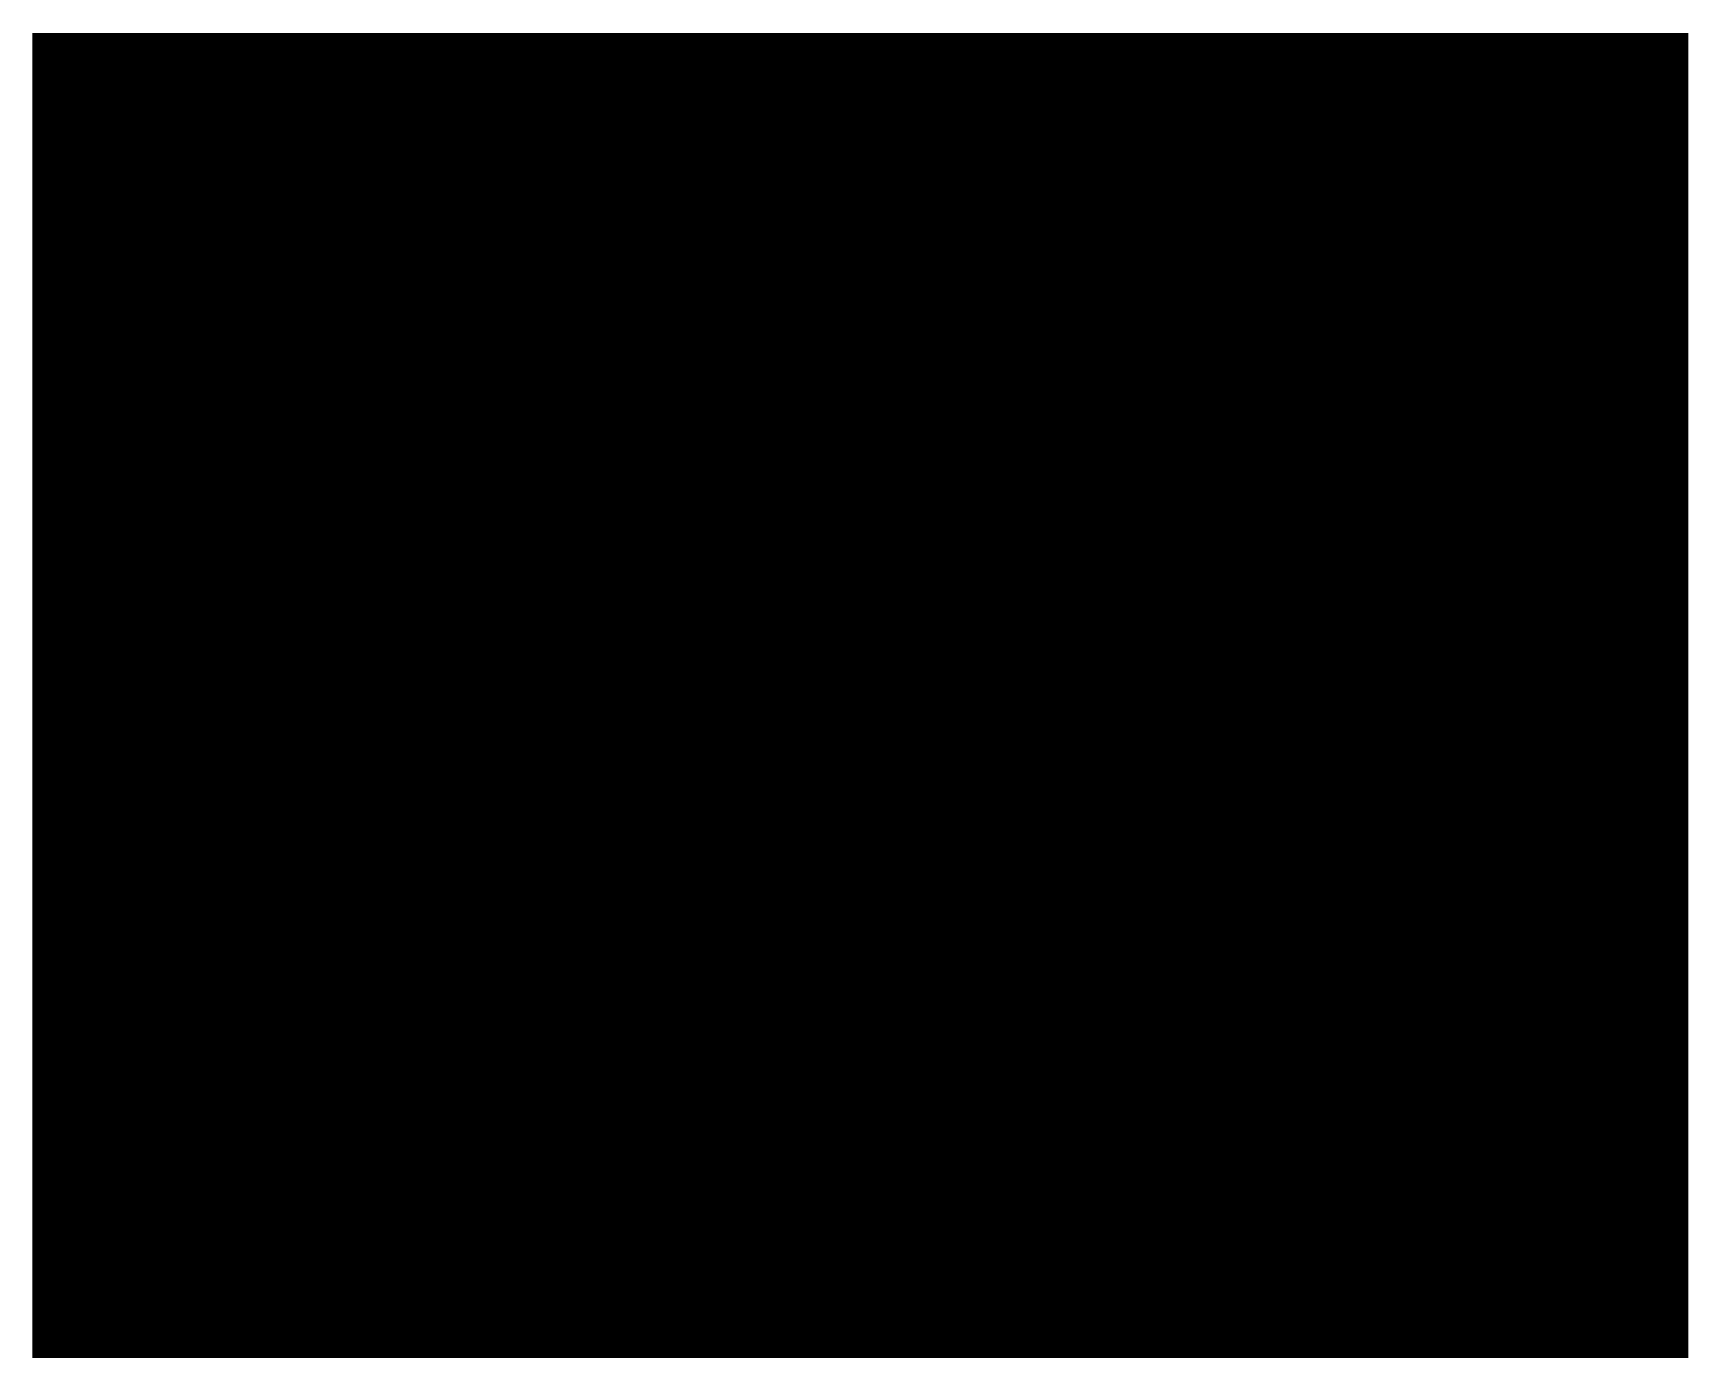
# Model space of a CAD drawing. Header units: metres. Extents: x 0 to 1000, y 0 to 100.
# Drawn here: x 0 to 124.9, y 0 to 100 of the extents above; entities that cross this region are included whole.
import ezdxf

# ---------------------------------------------------------------- set-up
doc = ezdxf.new("R2010")
doc.units = ezdxf.units.M

msp = doc.modelspace()

# ---------------------------------------------------------------- linework, layer by layer
for p, q in [((0, 0), (0, 100)), ((0.1, 0), (0.1, 100)), ((0.2, 0), (0.2, 100)), ((0.3, 0), (0.3, 100)), ((0.4, 0), (0.4, 100)), ((0.5, 0), (0.5, 100)), ((0.6, 0), (0.6, 100)), ((0.7, 0), (0.7, 100)), ((0.8, 0), (0.8, 100)), ((0.9, 0), (0.9, 100)), ((1, 0), (1, 100)), ((1.1, 0), (1.1, 100)), ((1.2, 0), (1.2, 100)), ((1.3, 0), (1.3, 100)), ((1.4, 0), (1.4, 100)), ((1.5, 0), (1.5, 100)), ((1.6, 0), (1.6, 100)), ((1.7, 0), (1.7, 100)), ((1.8, 0), (1.8, 100)), ((1.9, 0), (1.9, 100)), ((2, 0), (2, 100)), ((2.1, 0), (2.1, 100)), ((2.2, 0), (2.2, 100)), ((2.3, 0), (2.3, 100)), ((2.4, 0), (2.4, 100)), ((2.5, 0), (2.5, 100)), ((2.6, 0), (2.6, 100)), ((2.7, 0), (2.7, 100)), ((2.8, 0), (2.8, 100)), ((2.9, 0), (2.9, 100)), ((3, 0), (3, 100)), ((3.1, 0), (3.1, 100)), ((3.2, 0), (3.2, 100)), ((3.3, 0), (3.3, 100)), ((3.4, 0), (3.4, 100)), ((3.5, 0), (3.5, 100)), ((3.6, 0), (3.6, 100)), ((3.7, 0), (3.7, 100)), ((3.8, 0), (3.8, 100)), ((3.9, 0), (3.9, 100)), ((4, 0), (4, 100)), ((4.1, 0), (4.1, 100)), ((4.2, 0), (4.2, 100)), ((4.3, 0), (4.3, 100)), ((4.4, 0), (4.4, 100)), ((4.5, 0), (4.5, 100)), ((4.6, 0), (4.6, 100)), ((4.7, 0), (4.7, 100)), ((4.8, 0), (4.8, 100)), ((4.9, 0), (4.9, 100)), ((5, 0), (5, 100)), ((5.1, 0), (5.1, 100)), ((5.2, 0), (5.2, 100)), ((5.3, 0), (5.3, 100)), ((5.4, 0), (5.4, 100)), ((5.5, 0), (5.5, 100)), ((5.6, 0), (5.6, 100)), ((5.7, 0), (5.7, 100)), ((5.8, 0), (5.8, 100)), ((5.9, 0), (5.9, 100)), ((6, 0), (6, 100)), ((6.1, 0), (6.1, 100)), ((6.2, 0), (6.2, 100)), ((6.3, 0), (6.3, 100)), ((6.4, 0), (6.4, 100)), ((6.5, 0), (6.5, 100)), ((6.6, 0), (6.6, 100)), ((6.7, 0), (6.7, 100)), ((6.8, 0), (6.8, 100)), ((6.9, 0), (6.9, 100)), ((7, 0), (7, 100)), ((7.1, 0), (7.1, 100)), ((7.2, 0), (7.2, 100)), ((7.3, 0), (7.3, 100)), ((7.4, 0), (7.4, 100)), ((7.5, 0), (7.5, 100)), ((7.6, 0), (7.6, 100)), ((7.7, 0), (7.7, 100)), ((7.8, 0), (7.8, 100)), ((7.9, 0), (7.9, 100)), ((8, 0), (8, 100)), ((8.1, 0), (8.1, 100)), ((8.2, 0), (8.2, 100)), ((8.3, 0), (8.3, 100)), ((8.4, 0), (8.4, 100)), ((8.5, 0), (8.5, 100)), ((8.6, 0), (8.6, 100)), ((8.7, 0), (8.7, 100)), ((8.8, 0), (8.8, 100)), ((8.9, 0), (8.9, 100)), ((9, 0), (9, 100)), ((9.1, 0), (9.1, 100)), ((9.2, 0), (9.2, 100)), ((9.3, 0), (9.3, 100)), ((9.4, 0), (9.4, 100)), ((9.5, 0), (9.5, 100)), ((9.6, 0), (9.6, 100)), ((9.7, 0), (9.7, 100)), ((9.8, 0), (9.8, 100)), ((9.9, 0), (9.9, 100)), ((10, 0), (10, 100)), ((10.1, 0), (10.1, 100)), ((10.2, 0), (10.2, 100)), ((10.3, 0), (10.3, 100)), ((10.4, 0), (10.4, 100)), ((10.5, 0), (10.5, 100)), ((10.6, 0), (10.6, 100)), ((10.7, 0), (10.7, 100)), ((10.8, 0), (10.8, 100)), ((10.9, 0), (10.9, 100)), ((11, 0), (11, 100)), ((11.1, 0), (11.1, 100)), ((11.2, 0), (11.2, 100)), ((11.3, 0), (11.3, 100)), ((11.4, 0), (11.4, 100)), ((11.5, 0), (11.5, 100)), ((11.6, 0), (11.6, 100)), ((11.7, 0), (11.7, 100)), ((11.8, 0), (11.8, 100)), ((11.9, 0), (11.9, 100)), ((12, 0), (12, 100)), ((12.1, 0), (12.1, 100)), ((12.2, 0), (12.2, 100)), ((12.3, 0), (12.3, 100)), ((12.4, 0), (12.4, 100)), ((12.5, 0), (12.5, 100)), ((12.6, 0), (12.6, 100)), ((12.7, 0), (12.7, 100)), ((12.8, 0), (12.8, 100)), ((12.9, 0), (12.9, 100)), ((13, 0), (13, 100)), ((13.1, 0), (13.1, 100)), ((13.2, 0), (13.2, 100)), ((13.3, 0), (13.3, 100)), ((13.4, 0), (13.4, 100)), ((13.5, 0), (13.5, 100)), ((13.6, 0), (13.6, 100)), ((13.7, 0), (13.7, 100)), ((13.8, 0), (13.8, 100)), ((13.9, 0), (13.9, 100)), ((14, 0), (14, 100)), ((14.1, 0), (14.1, 100)), ((14.2, 0), (14.2, 100)), ((14.3, 0), (14.3, 100)), ((14.4, 0), (14.4, 100)), ((14.5, 0), (14.5, 100)), ((14.6, 0), (14.6, 100)), ((14.7, 0), (14.7, 100)), ((14.8, 0), (14.8, 100)), ((14.9, 0), (14.9, 100)), ((15, 0), (15, 100)), ((15.1, 0), (15.1, 100)), ((15.2, 0), (15.2, 100)), ((15.3, 0), (15.3, 100)), ((15.4, 0), (15.4, 100)), ((15.5, 0), (15.5, 100)), ((15.6, 0), (15.6, 100)), ((15.7, 0), (15.7, 100)), ((15.8, 0), (15.8, 100)), ((15.9, 0), (15.9, 100)), ((16, 0), (16, 100)), ((16.1, 0), (16.1, 100)), ((16.2, 0), (16.2, 100)), ((16.3, 0), (16.3, 100)), ((16.4, 0), (16.4, 100)), ((16.5, 0), (16.5, 100)), ((16.6, 0), (16.6, 100)), ((16.7, 0), (16.7, 100)), ((16.8, 0), (16.8, 100)), ((16.9, 0), (16.9, 100)), ((17, 0), (17, 100)), ((17.1, 0), (17.1, 100)), ((17.2, 0), (17.2, 100)), ((17.3, 0), (17.3, 100)), ((17.4, 0), (17.4, 100)), ((17.5, 0), (17.5, 100)), ((17.6, 0), (17.6, 100)), ((17.7, 0), (17.7, 100)), ((17.8, 0), (17.8, 100)), ((17.9, 0), (17.9, 100)), ((18, 0), (18, 100)), ((18.1, 0), (18.1, 100)), ((18.2, 0), (18.2, 100)), ((18.3, 0), (18.3, 100)), ((18.4, 0), (18.4, 100)), ((18.5, 0), (18.5, 100)), ((18.6, 0), (18.6, 100)), ((18.7, 0), (18.7, 100)), ((18.8, 0), (18.8, 100)), ((18.9, 0), (18.9, 100)), ((19, 0), (19, 100)), ((19.1, 0), (19.1, 100)), ((19.2, 0), (19.2, 100)), ((19.3, 0), (19.3, 100)), ((19.4, 0), (19.4, 100)), ((19.5, 0), (19.5, 100)), ((19.6, 0), (19.6, 100)), ((19.7, 0), (19.7, 100)), ((19.8, 0), (19.8, 100)), ((19.9, 0), (19.9, 100)), ((20, 0), (20, 100)), ((20.1, 0), (20.1, 100)), ((20.2, 0), (20.2, 100)), ((20.3, 0), (20.3, 100)), ((20.4, 0), (20.4, 100)), ((20.5, 0), (20.5, 100)), ((20.6, 0), (20.6, 100)), ((20.7, 0), (20.7, 100)), ((20.8, 0), (20.8, 100)), ((20.9, 0), (20.9, 100)), ((21, 0), (21, 100)), ((21.1, 0), (21.1, 100)), ((21.2, 0), (21.2, 100)), ((21.3, 0), (21.3, 100)), ((21.4, 0), (21.4, 100)), ((21.5, 0), (21.5, 100)), ((21.6, 0), (21.6, 100)), ((21.7, 0), (21.7, 100)), ((21.8, 0), (21.8, 100)), ((21.9, 0), (21.9, 100)), ((22, 0), (22, 100)), ((22.1, 0), (22.1, 100)), ((22.2, 0), (22.2, 100)), ((22.3, 0), (22.3, 100)), ((22.4, 0), (22.4, 100)), ((22.5, 0), (22.5, 100)), ((22.6, 0), (22.6, 100)), ((22.7, 0), (22.7, 100)), ((22.8, 0), (22.8, 100)), ((22.9, 0), (22.9, 100)), ((23, 0), (23, 100)), ((23.1, 0), (23.1, 100)), ((23.2, 0), (23.2, 100)), ((23.3, 0), (23.3, 100)), ((23.4, 0), (23.4, 100)), ((23.5, 0), (23.5, 100)), ((23.6, 0), (23.6, 100)), ((23.7, 0), (23.7, 100)), ((23.8, 0), (23.8, 100)), ((23.9, 0), (23.9, 100)), ((24, 0), (24, 100)), ((24.1, 0), (24.1, 100)), ((24.2, 0), (24.2, 100)), ((24.3, 0), (24.3, 100)), ((24.4, 0), (24.4, 100)), ((24.5, 0), (24.5, 100)), ((24.6, 0), (24.6, 100)), ((24.7, 0), (24.7, 100)), ((24.8, 0), (24.8, 100)), ((24.9, 0), (24.9, 100)), ((25, 0), (25, 100)), ((25.1, 0), (25.1, 100)), ((25.2, 0), (25.2, 100)), ((25.3, 0), (25.3, 100)), ((25.4, 0), (25.4, 100)), ((25.5, 0), (25.5, 100)), ((25.6, 0), (25.6, 100)), ((25.7, 0), (25.7, 100)), ((25.8, 0), (25.8, 100)), ((25.9, 0), (25.9, 100)), ((26, 0), (26, 100)), ((26.1, 0), (26.1, 100)), ((26.2, 0), (26.2, 100)), ((26.3, 0), (26.3, 100)), ((26.4, 0), (26.4, 100)), ((26.5, 0), (26.5, 100)), ((26.6, 0), (26.6, 100)), ((26.7, 0), (26.7, 100)), ((26.8, 0), (26.8, 100)), ((26.9, 0), (26.9, 100)), ((27, 0), (27, 100)), ((27.1, 0), (27.1, 100)), ((27.2, 0), (27.2, 100)), ((27.3, 0), (27.3, 100)), ((27.4, 0), (27.4, 100)), ((27.5, 0), (27.5, 100)), ((27.6, 0), (27.6, 100)), ((27.7, 0), (27.7, 100)), ((27.8, 0), (27.8, 100)), ((27.9, 0), (27.9, 100)), ((28, 0), (28, 100)), ((28.1, 0), (28.1, 100)), ((28.2, 0), (28.2, 100)), ((28.3, 0), (28.3, 100)), ((28.4, 0), (28.4, 100)), ((28.5, 0), (28.5, 100)), ((28.6, 0), (28.6, 100)), ((28.7, 0), (28.7, 100)), ((28.8, 0), (28.8, 100)), ((28.9, 0), (28.9, 100)), ((29, 0), (29, 100)), ((29.1, 0), (29.1, 100)), ((29.2, 0), (29.2, 100)), ((29.3, 0), (29.3, 100)), ((29.4, 0), (29.4, 100)), ((29.5, 0), (29.5, 100)), ((29.6, 0), (29.6, 100)), ((29.7, 0), (29.7, 100)), ((29.8, 0), (29.8, 100)), ((29.9, 0), (29.9, 100)), ((30, 0), (30, 100)), ((30.1, 0), (30.1, 100)), ((30.2, 0), (30.2, 100)), ((30.3, 0), (30.3, 100)), ((30.4, 0), (30.4, 100)), ((30.5, 0), (30.5, 100)), ((30.6, 0), (30.6, 100)), ((30.7, 0), (30.7, 100)), ((30.8, 0), (30.8, 100)), ((30.9, 0), (30.9, 100)), ((31, 0), (31, 100)), ((31.1, 0), (31.1, 100)), ((31.2, 0), (31.2, 100)), ((31.3, 0), (31.3, 100)), ((31.4, 0), (31.4, 100)), ((31.5, 0), (31.5, 100)), ((31.6, 0), (31.6, 100)), ((31.7, 0), (31.7, 100)), ((31.8, 0), (31.8, 100)), ((31.9, 0), (31.9, 100)), ((32, 0), (32, 100)), ((32.1, 0), (32.1, 100)), ((32.2, 0), (32.2, 100)), ((32.3, 0), (32.3, 100)), ((32.4, 0), (32.4, 100)), ((32.5, 0), (32.5, 100)), ((32.6, 0), (32.6, 100)), ((32.7, 0), (32.7, 100)), ((32.8, 0), (32.8, 100)), ((32.9, 0), (32.9, 100)), ((33, 0), (33, 100)), ((33.1, 0), (33.1, 100)), ((33.2, 0), (33.2, 100)), ((33.3, 0), (33.3, 100)), ((33.4, 0), (33.4, 100)), ((33.5, 0), (33.5, 100)), ((33.6, 0), (33.6, 100)), ((33.7, 0), (33.7, 100)), ((33.8, 0), (33.8, 100)), ((33.9, 0), (33.9, 100)), ((34, 0), (34, 100)), ((34.1, 0), (34.1, 100)), ((34.2, 0), (34.2, 100)), ((34.3, 0), (34.3, 100)), ((34.4, 0), (34.4, 100)), ((34.5, 0), (34.5, 100)), ((34.6, 0), (34.6, 100)), ((34.7, 0), (34.7, 100)), ((34.8, 0), (34.8, 100)), ((34.9, 0), (34.9, 100)), ((35, 0), (35, 100)), ((35.1, 0), (35.1, 100)), ((35.2, 0), (35.2, 100)), ((35.3, 0), (35.3, 100)), ((35.4, 0), (35.4, 100)), ((35.5, 0), (35.5, 100)), ((35.6, 0), (35.6, 100)), ((35.7, 0), (35.7, 100)), ((35.8, 0), (35.8, 100)), ((35.9, 0), (35.9, 100)), ((36, 0), (36, 100)), ((36.1, 0), (36.1, 100)), ((36.2, 0), (36.2, 100)), ((36.3, 0), (36.3, 100)), ((36.4, 0), (36.4, 100)), ((36.5, 0), (36.5, 100)), ((36.6, 0), (36.6, 100)), ((36.7, 0), (36.7, 100)), ((36.8, 0), (36.8, 100)), ((36.9, 0), (36.9, 100)), ((37, 0), (37, 100)), ((37.1, 0), (37.1, 100)), ((37.2, 0), (37.2, 100)), ((37.3, 0), (37.3, 100)), ((37.4, 0), (37.4, 100)), ((37.5, 0), (37.5, 100)), ((37.6, 0), (37.6, 100)), ((37.7, 0), (37.7, 100)), ((37.8, 0), (37.8, 100)), ((37.9, 0), (37.9, 100)), ((38, 0), (38, 100)), ((38.1, 0), (38.1, 100)), ((38.2, 0), (38.2, 100)), ((38.3, 0), (38.3, 100)), ((38.4, 0), (38.4, 100)), ((38.5, 0), (38.5, 100)), ((38.6, 0), (38.6, 100)), ((38.7, 0), (38.7, 100)), ((38.8, 0), (38.8, 100)), ((38.9, 0), (38.9, 100)), ((39, 0), (39, 100)), ((39.1, 0), (39.1, 100)), ((39.2, 0), (39.2, 100)), ((39.3, 0), (39.3, 100)), ((39.4, 0), (39.4, 100)), ((39.5, 0), (39.5, 100)), ((39.6, 0), (39.6, 100)), ((39.7, 0), (39.7, 100)), ((39.8, 0), (39.8, 100)), ((39.9, 0), (39.9, 100)), ((40, 0), (40, 100)), ((40.1, 0), (40.1, 100)), ((40.2, 0), (40.2, 100)), ((40.3, 0), (40.3, 100)), ((40.4, 0), (40.4, 100)), ((40.5, 0), (40.5, 100)), ((40.6, 0), (40.6, 100)), ((40.7, 0), (40.7, 100)), ((40.8, 0), (40.8, 100)), ((40.9, 0), (40.9, 100)), ((41, 0), (41, 100)), ((41.1, 0), (41.1, 100)), ((41.2, 0), (41.2, 100)), ((41.3, 0), (41.3, 100)), ((41.4, 0), (41.4, 100)), ((41.5, 0), (41.5, 100)), ((41.6, 0), (41.6, 100)), ((41.7, 0), (41.7, 100)), ((41.8, 0), (41.8, 100)), ((41.9, 0), (41.9, 100)), ((42, 0), (42, 100)), ((42.1, 0), (42.1, 100)), ((42.2, 0), (42.2, 100)), ((42.3, 0), (42.3, 100)), ((42.4, 0), (42.4, 100)), ((42.5, 0), (42.5, 100)), ((42.6, 0), (42.6, 100)), ((42.7, 0), (42.7, 100)), ((42.8, 0), (42.8, 100)), ((42.9, 0), (42.9, 100)), ((43, 0), (43, 100)), ((43.1, 0), (43.1, 100)), ((43.2, 0), (43.2, 100)), ((43.3, 0), (43.3, 100)), ((43.4, 0), (43.4, 100)), ((43.5, 0), (43.5, 100)), ((43.6, 0), (43.6, 100)), ((43.7, 0), (43.7, 100)), ((43.8, 0), (43.8, 100)), ((43.9, 0), (43.9, 100)), ((44, 0), (44, 100)), ((44.1, 0), (44.1, 100)), ((44.2, 0), (44.2, 100)), ((44.3, 0), (44.3, 100)), ((44.4, 0), (44.4, 100)), ((44.5, 0), (44.5, 100)), ((44.6, 0), (44.6, 100)), ((44.7, 0), (44.7, 100)), ((44.8, 0), (44.8, 100)), ((44.9, 0), (44.9, 100)), ((45, 0), (45, 100)), ((45.1, 0), (45.1, 100)), ((45.2, 0), (45.2, 100)), ((45.3, 0), (45.3, 100)), ((45.4, 0), (45.4, 100)), ((45.5, 0), (45.5, 100)), ((45.6, 0), (45.6, 100)), ((45.7, 0), (45.7, 100)), ((45.8, 0), (45.8, 100)), ((45.9, 0), (45.9, 100)), ((46, 0), (46, 100)), ((46.1, 0), (46.1, 100)), ((46.2, 0), (46.2, 100)), ((46.3, 0), (46.3, 100)), ((46.4, 0), (46.4, 100)), ((46.5, 0), (46.5, 100)), ((46.6, 0), (46.6, 100)), ((46.7, 0), (46.7, 100)), ((46.8, 0), (46.8, 100)), ((46.9, 0), (46.9, 100)), ((47, 0), (47, 100)), ((47.1, 0), (47.1, 100)), ((47.2, 0), (47.2, 100)), ((47.3, 0), (47.3, 100)), ((47.4, 0), (47.4, 100)), ((47.5, 0), (47.5, 100)), ((47.6, 0), (47.6, 100)), ((47.7, 0), (47.7, 100)), ((47.8, 0), (47.8, 100)), ((47.9, 0), (47.9, 100)), ((48, 0), (48, 100)), ((48.1, 0), (48.1, 100)), ((48.2, 0), (48.2, 100)), ((48.3, 0), (48.3, 100)), ((48.4, 0), (48.4, 100)), ((48.5, 0), (48.5, 100)), ((48.6, 0), (48.6, 100)), ((48.7, 0), (48.7, 100)), ((48.8, 0), (48.8, 100)), ((48.9, 0), (48.9, 100)), ((49, 0), (49, 100)), ((49.1, 0), (49.1, 100)), ((49.2, 0), (49.2, 100)), ((49.3, 0), (49.3, 100)), ((49.4, 0), (49.4, 100)), ((49.5, 0), (49.5, 100)), ((49.6, 0), (49.6, 100)), ((49.7, 0), (49.7, 100)), ((49.8, 0), (49.8, 100)), ((49.9, 0), (49.9, 100)), ((50, 0), (50, 100)), ((50.1, 0), (50.1, 100)), ((50.2, 0), (50.2, 100)), ((50.3, 0), (50.3, 100)), ((50.4, 0), (50.4, 100)), ((50.5, 0), (50.5, 100)), ((50.6, 0), (50.6, 100)), ((50.7, 0), (50.7, 100)), ((50.8, 0), (50.8, 100)), ((50.9, 0), (50.9, 100)), ((51, 0), (51, 100)), ((51.1, 0), (51.1, 100)), ((51.2, 0), (51.2, 100)), ((51.3, 0), (51.3, 100)), ((51.4, 0), (51.4, 100)), ((51.5, 0), (51.5, 100)), ((51.6, 0), (51.6, 100)), ((51.7, 0), (51.7, 100)), ((51.8, 0), (51.8, 100)), ((51.9, 0), (51.9, 100)), ((52, 0), (52, 100)), ((52.1, 0), (52.1, 100)), ((52.2, 0), (52.2, 100)), ((52.3, 0), (52.3, 100)), ((52.4, 0), (52.4, 100)), ((52.5, 0), (52.5, 100)), ((52.6, 0), (52.6, 100)), ((52.7, 0), (52.7, 100)), ((52.8, 0), (52.8, 100)), ((52.9, 0), (52.9, 100)), ((53, 0), (53, 100)), ((53.1, 0), (53.1, 100)), ((53.2, 0), (53.2, 100)), ((53.3, 0), (53.3, 100)), ((53.4, 0), (53.4, 100)), ((53.5, 0), (53.5, 100)), ((53.6, 0), (53.6, 100)), ((53.7, 0), (53.7, 100)), ((53.8, 0), (53.8, 100)), ((53.9, 0), (53.9, 100)), ((54, 0), (54, 100)), ((54.1, 0), (54.1, 100)), ((54.2, 0), (54.2, 100)), ((54.3, 0), (54.3, 100)), ((54.4, 0), (54.4, 100)), ((54.5, 0), (54.5, 100)), ((54.6, 0), (54.6, 100)), ((54.7, 0), (54.7, 100)), ((54.8, 0), (54.8, 100)), ((54.9, 0), (54.9, 100)), ((55, 0), (55, 100)), ((55.1, 0), (55.1, 100)), ((55.2, 0), (55.2, 100)), ((55.3, 0), (55.3, 100)), ((55.4, 0), (55.4, 100)), ((55.5, 0), (55.5, 100)), ((55.6, 0), (55.6, 100)), ((55.7, 0), (55.7, 100)), ((55.8, 0), (55.8, 100)), ((55.9, 0), (55.9, 100)), ((56, 0), (56, 100)), ((56.1, 0), (56.1, 100)), ((56.2, 0), (56.2, 100)), ((56.3, 0), (56.3, 100)), ((56.4, 0), (56.4, 100)), ((56.5, 0), (56.5, 100)), ((56.6, 0), (56.6, 100)), ((56.7, 0), (56.7, 100)), ((56.8, 0), (56.8, 100)), ((56.9, 0), (56.9, 100)), ((57, 0), (57, 100)), ((57.1, 0), (57.1, 100)), ((57.2, 0), (57.2, 100)), ((57.3, 0), (57.3, 100)), ((57.4, 0), (57.4, 100)), ((57.5, 0), (57.5, 100)), ((57.6, 0), (57.6, 100)), ((57.7, 0), (57.7, 100)), ((57.8, 0), (57.8, 100)), ((57.9, 0), (57.9, 100)), ((58, 0), (58, 100)), ((58.1, 0), (58.1, 100)), ((58.2, 0), (58.2, 100)), ((58.3, 0), (58.3, 100)), ((58.4, 0), (58.4, 100)), ((58.5, 0), (58.5, 100)), ((58.6, 0), (58.6, 100)), ((58.7, 0), (58.7, 100)), ((58.8, 0), (58.8, 100)), ((58.9, 0), (58.9, 100)), ((59, 0), (59, 100)), ((59.1, 0), (59.1, 100)), ((59.2, 0), (59.2, 100)), ((59.3, 0), (59.3, 100)), ((59.4, 0), (59.4, 100)), ((59.5, 0), (59.5, 100)), ((59.6, 0), (59.6, 100)), ((59.7, 0), (59.7, 100)), ((59.8, 0), (59.8, 100)), ((59.9, 0), (59.9, 100)), ((60, 0), (60, 100)), ((60.1, 0), (60.1, 100)), ((60.2, 0), (60.2, 100)), ((60.3, 0), (60.3, 100)), ((60.4, 0), (60.4, 100)), ((60.5, 0), (60.5, 100)), ((60.6, 0), (60.6, 100)), ((60.7, 0), (60.7, 100)), ((60.8, 0), (60.8, 100)), ((60.9, 0), (60.9, 100)), ((61, 0), (61, 100)), ((61.1, 0), (61.1, 100)), ((61.2, 0), (61.2, 100)), ((61.3, 0), (61.3, 100)), ((61.4, 0), (61.4, 100)), ((61.5, 0), (61.5, 100)), ((61.6, 0), (61.6, 100)), ((61.7, 0), (61.7, 100)), ((61.8, 0), (61.8, 100)), ((61.9, 0), (61.9, 100)), ((62, 0), (62, 100)), ((62.1, 0), (62.1, 100)), ((62.2, 0), (62.2, 100)), ((62.3, 0), (62.3, 100)), ((62.4, 0), (62.4, 100)), ((62.5, 0), (62.5, 100)), ((62.6, 0), (62.6, 100)), ((62.7, 0), (62.7, 100)), ((62.8, 0), (62.8, 100)), ((62.9, 0), (62.9, 100)), ((63, 0), (63, 100)), ((63.1, 0), (63.1, 100)), ((63.2, 0), (63.2, 100)), ((63.3, 0), (63.3, 100)), ((63.4, 0), (63.4, 100)), ((63.5, 0), (63.5, 100)), ((63.6, 0), (63.6, 100)), ((63.7, 0), (63.7, 100)), ((63.8, 0), (63.8, 100)), ((63.9, 0), (63.9, 100)), ((64, 0), (64, 100)), ((64.1, 0), (64.1, 100)), ((64.2, 0), (64.2, 100)), ((64.3, 0), (64.3, 100)), ((64.4, 0), (64.4, 100)), ((64.5, 0), (64.5, 100)), ((64.6, 0), (64.6, 100)), ((64.7, 0), (64.7, 100)), ((64.8, 0), (64.8, 100)), ((64.9, 0), (64.9, 100)), ((65, 0), (65, 100)), ((65.1, 0), (65.1, 100)), ((65.2, 0), (65.2, 100)), ((65.3, 0), (65.3, 100)), ((65.4, 0), (65.4, 100)), ((65.5, 0), (65.5, 100)), ((65.6, 0), (65.6, 100)), ((65.7, 0), (65.7, 100)), ((65.8, 0), (65.8, 100)), ((65.9, 0), (65.9, 100)), ((66, 0), (66, 100)), ((66.1, 0), (66.1, 100)), ((66.2, 0), (66.2, 100)), ((66.3, 0), (66.3, 100)), ((66.4, 0), (66.4, 100)), ((66.5, 0), (66.5, 100)), ((66.6, 0), (66.6, 100)), ((66.7, 0), (66.7, 100)), ((66.8, 0), (66.8, 100)), ((66.9, 0), (66.9, 100)), ((67, 0), (67, 100)), ((67.1, 0), (67.1, 100)), ((67.2, 0), (67.2, 100)), ((67.3, 0), (67.3, 100)), ((67.4, 0), (67.4, 100)), ((67.5, 0), (67.5, 100)), ((67.6, 0), (67.6, 100)), ((67.7, 0), (67.7, 100)), ((67.8, 0), (67.8, 100)), ((67.9, 0), (67.9, 100)), ((68, 0), (68, 100)), ((68.1, 0), (68.1, 100)), ((68.2, 0), (68.2, 100)), ((68.3, 0), (68.3, 100)), ((68.4, 0), (68.4, 100)), ((68.5, 0), (68.5, 100)), ((68.6, 0), (68.6, 100)), ((68.7, 0), (68.7, 100)), ((68.8, 0), (68.8, 100)), ((68.9, 0), (68.9, 100)), ((69, 0), (69, 100)), ((69.1, 0), (69.1, 100)), ((69.2, 0), (69.2, 100)), ((69.3, 0), (69.3, 100)), ((69.4, 0), (69.4, 100)), ((69.5, 0), (69.5, 100)), ((69.6, 0), (69.6, 100)), ((69.7, 0), (69.7, 100)), ((69.8, 0), (69.8, 100)), ((69.9, 0), (69.9, 100)), ((70, 0), (70, 100)), ((70.1, 0), (70.1, 100)), ((70.2, 0), (70.2, 100)), ((70.3, 0), (70.3, 100)), ((70.4, 0), (70.4, 100)), ((70.5, 0), (70.5, 100)), ((70.6, 0), (70.6, 100)), ((70.7, 0), (70.7, 100)), ((70.8, 0), (70.8, 100)), ((70.9, 0), (70.9, 100)), ((71, 0), (71, 100)), ((71.1, 0), (71.1, 100)), ((71.2, 0), (71.2, 100)), ((71.3, 0), (71.3, 100)), ((71.4, 0), (71.4, 100)), ((71.5, 0), (71.5, 100)), ((71.6, 0), (71.6, 100)), ((71.7, 0), (71.7, 100)), ((71.8, 0), (71.8, 100)), ((71.9, 0), (71.9, 100)), ((72, 0), (72, 100)), ((72.1, 0), (72.1, 100)), ((72.2, 0), (72.2, 100)), ((72.3, 0), (72.3, 100)), ((72.4, 0), (72.4, 100)), ((72.5, 0), (72.5, 100)), ((72.6, 0), (72.6, 100)), ((72.7, 0), (72.7, 100)), ((72.8, 0), (72.8, 100)), ((72.9, 0), (72.9, 100)), ((73, 0), (73, 100)), ((73.1, 0), (73.1, 100)), ((73.2, 0), (73.2, 100)), ((73.3, 0), (73.3, 100)), ((73.4, 0), (73.4, 100)), ((73.5, 0), (73.5, 100)), ((73.6, 0), (73.6, 100)), ((73.7, 0), (73.7, 100)), ((73.8, 0), (73.8, 100)), ((73.9, 0), (73.9, 100)), ((74, 0), (74, 100)), ((74.1, 0), (74.1, 100)), ((74.2, 0), (74.2, 100)), ((74.3, 0), (74.3, 100)), ((74.4, 0), (74.4, 100)), ((74.5, 0), (74.5, 100)), ((74.6, 0), (74.6, 100)), ((74.7, 0), (74.7, 100)), ((74.8, 0), (74.8, 100)), ((74.9, 0), (74.9, 100)), ((75, 0), (75, 100)), ((75.1, 0), (75.1, 100)), ((75.2, 0), (75.2, 100)), ((75.3, 0), (75.3, 100)), ((75.4, 0), (75.4, 100)), ((75.5, 0), (75.5, 100)), ((75.6, 0), (75.6, 100)), ((75.7, 0), (75.7, 100)), ((75.8, 0), (75.8, 100)), ((75.9, 0), (75.9, 100)), ((76, 0), (76, 100)), ((76.1, 0), (76.1, 100)), ((76.2, 0), (76.2, 100)), ((76.3, 0), (76.3, 100)), ((76.4, 0), (76.4, 100)), ((76.5, 0), (76.5, 100)), ((76.6, 0), (76.6, 100)), ((76.7, 0), (76.7, 100)), ((76.8, 0), (76.8, 100)), ((76.9, 0), (76.9, 100)), ((77, 0), (77, 100)), ((77.1, 0), (77.1, 100)), ((77.2, 0), (77.2, 100)), ((77.3, 0), (77.3, 100)), ((77.4, 0), (77.4, 100)), ((77.5, 0), (77.5, 100)), ((77.6, 0), (77.6, 100)), ((77.7, 0), (77.7, 100)), ((77.8, 0), (77.8, 100)), ((77.9, 0), (77.9, 100)), ((78, 0), (78, 100)), ((78.1, 0), (78.1, 100)), ((78.2, 0), (78.2, 100)), ((78.3, 0), (78.3, 100)), ((78.4, 0), (78.4, 100)), ((78.5, 0), (78.5, 100)), ((78.6, 0), (78.6, 100)), ((78.7, 0), (78.7, 100)), ((78.8, 0), (78.8, 100)), ((78.9, 0), (78.9, 100)), ((79, 0), (79, 100)), ((79.1, 0), (79.1, 100)), ((79.2, 0), (79.2, 100)), ((79.3, 0), (79.3, 100)), ((79.4, 0), (79.4, 100)), ((79.5, 0), (79.5, 100)), ((79.6, 0), (79.6, 100)), ((79.7, 0), (79.7, 100)), ((79.8, 0), (79.8, 100)), ((79.9, 0), (79.9, 100)), ((80, 0), (80, 100)), ((80.1, 0), (80.1, 100)), ((80.2, 0), (80.2, 100)), ((80.3, 0), (80.3, 100)), ((80.4, 0), (80.4, 100)), ((80.5, 0), (80.5, 100)), ((80.6, 0), (80.6, 100)), ((80.7, 0), (80.7, 100)), ((80.8, 0), (80.8, 100)), ((80.9, 0), (80.9, 100)), ((81, 0), (81, 100)), ((81.1, 0), (81.1, 100)), ((81.2, 0), (81.2, 100)), ((81.3, 0), (81.3, 100)), ((81.4, 0), (81.4, 100)), ((81.5, 0), (81.5, 100)), ((81.6, 0), (81.6, 100)), ((81.7, 0), (81.7, 100)), ((81.8, 0), (81.8, 100)), ((81.9, 0), (81.9, 100)), ((82, 0), (82, 100)), ((82.1, 0), (82.1, 100)), ((82.2, 0), (82.2, 100)), ((82.3, 0), (82.3, 100)), ((82.4, 0), (82.4, 100)), ((82.5, 0), (82.5, 100)), ((82.6, 0), (82.6, 100)), ((82.7, 0), (82.7, 100)), ((82.8, 0), (82.8, 100)), ((82.9, 0), (82.9, 100)), ((83, 0), (83, 100)), ((83.1, 0), (83.1, 100)), ((83.2, 0), (83.2, 100)), ((83.3, 0), (83.3, 100)), ((83.4, 0), (83.4, 100)), ((83.5, 0), (83.5, 100)), ((83.6, 0), (83.6, 100)), ((83.7, 0), (83.7, 100)), ((83.8, 0), (83.8, 100)), ((83.9, 0), (83.9, 100)), ((84, 0), (84, 100)), ((84.1, 0), (84.1, 100)), ((84.2, 0), (84.2, 100)), ((84.3, 0), (84.3, 100)), ((84.4, 0), (84.4, 100)), ((84.5, 0), (84.5, 100)), ((84.6, 0), (84.6, 100)), ((84.7, 0), (84.7, 100)), ((84.8, 0), (84.8, 100)), ((84.9, 0), (84.9, 100)), ((85, 0), (85, 100)), ((85.1, 0), (85.1, 100)), ((85.2, 0), (85.2, 100)), ((85.3, 0), (85.3, 100)), ((85.4, 0), (85.4, 100)), ((85.5, 0), (85.5, 100)), ((85.6, 0), (85.6, 100)), ((85.7, 0), (85.7, 100)), ((85.8, 0), (85.8, 100)), ((85.9, 0), (85.9, 100)), ((86, 0), (86, 100)), ((86.1, 0), (86.1, 100)), ((86.2, 0), (86.2, 100)), ((86.3, 0), (86.3, 100)), ((86.4, 0), (86.4, 100)), ((86.5, 0), (86.5, 100)), ((86.6, 0), (86.6, 100)), ((86.7, 0), (86.7, 100)), ((86.8, 0), (86.8, 100)), ((86.9, 0), (86.9, 100)), ((87, 0), (87, 100)), ((87.1, 0), (87.1, 100)), ((87.2, 0), (87.2, 100)), ((87.3, 0), (87.3, 100)), ((87.4, 0), (87.4, 100)), ((87.5, 0), (87.5, 100)), ((87.6, 0), (87.6, 100)), ((87.7, 0), (87.7, 100)), ((87.8, 0), (87.8, 100)), ((87.9, 0), (87.9, 100)), ((88, 0), (88, 100)), ((88.1, 0), (88.1, 100)), ((88.2, 0), (88.2, 100)), ((88.3, 0), (88.3, 100)), ((88.4, 0), (88.4, 100)), ((88.5, 0), (88.5, 100)), ((88.6, 0), (88.6, 100)), ((88.7, 0), (88.7, 100)), ((88.8, 0), (88.8, 100)), ((88.9, 0), (88.9, 100)), ((89, 0), (89, 100)), ((89.1, 0), (89.1, 100)), ((89.2, 0), (89.2, 100)), ((89.3, 0), (89.3, 100)), ((89.4, 0), (89.4, 100)), ((89.5, 0), (89.5, 100)), ((89.6, 0), (89.6, 100)), ((89.7, 0), (89.7, 100)), ((89.8, 0), (89.8, 100)), ((89.9, 0), (89.9, 100)), ((90, 0), (90, 100)), ((90.1, 0), (90.1, 100)), ((90.2, 0), (90.2, 100)), ((90.3, 0), (90.3, 100)), ((90.4, 0), (90.4, 100)), ((90.5, 0), (90.5, 100)), ((90.6, 0), (90.6, 100)), ((90.7, 0), (90.7, 100)), ((90.8, 0), (90.8, 100)), ((90.9, 0), (90.9, 100)), ((91, 0), (91, 100)), ((91.1, 0), (91.1, 100)), ((91.2, 0), (91.2, 100)), ((91.3, 0), (91.3, 100)), ((91.4, 0), (91.4, 100)), ((91.5, 0), (91.5, 100)), ((91.6, 0), (91.6, 100)), ((91.7, 0), (91.7, 100)), ((91.8, 0), (91.8, 100)), ((91.9, 0), (91.9, 100)), ((92, 0), (92, 100)), ((92.1, 0), (92.1, 100)), ((92.2, 0), (92.2, 100)), ((92.3, 0), (92.3, 100)), ((92.4, 0), (92.4, 100)), ((92.5, 0), (92.5, 100)), ((92.6, 0), (92.6, 100)), ((92.7, 0), (92.7, 100)), ((92.8, 0), (92.8, 100)), ((92.9, 0), (92.9, 100)), ((93, 0), (93, 100)), ((93.1, 0), (93.1, 100)), ((93.2, 0), (93.2, 100)), ((93.3, 0), (93.3, 100)), ((93.4, 0), (93.4, 100)), ((93.5, 0), (93.5, 100)), ((93.6, 0), (93.6, 100)), ((93.7, 0), (93.7, 100)), ((93.8, 0), (93.8, 100)), ((93.9, 0), (93.9, 100)), ((94, 0), (94, 100)), ((94.1, 0), (94.1, 100)), ((94.2, 0), (94.2, 100)), ((94.3, 0), (94.3, 100)), ((94.4, 0), (94.4, 100)), ((94.5, 0), (94.5, 100)), ((94.6, 0), (94.6, 100)), ((94.7, 0), (94.7, 100)), ((94.8, 0), (94.8, 100)), ((94.9, 0), (94.9, 100)), ((95, 0), (95, 100)), ((95.1, 0), (95.1, 100)), ((95.2, 0), (95.2, 100)), ((95.3, 0), (95.3, 100)), ((95.4, 0), (95.4, 100)), ((95.5, 0), (95.5, 100)), ((95.6, 0), (95.6, 100)), ((95.7, 0), (95.7, 100)), ((95.8, 0), (95.8, 100)), ((95.9, 0), (95.9, 100)), ((96, 0), (96, 100)), ((96.1, 0), (96.1, 100)), ((96.2, 0), (96.2, 100)), ((96.3, 0), (96.3, 100)), ((96.4, 0), (96.4, 100)), ((96.5, 0), (96.5, 100)), ((96.6, 0), (96.6, 100)), ((96.7, 0), (96.7, 100)), ((96.8, 0), (96.8, 100)), ((96.9, 0), (96.9, 100)), ((97, 0), (97, 100)), ((97.1, 0), (97.1, 100)), ((97.2, 0), (97.2, 100)), ((97.3, 0), (97.3, 100)), ((97.4, 0), (97.4, 100)), ((97.5, 0), (97.5, 100)), ((97.6, 0), (97.6, 100)), ((97.7, 0), (97.7, 100)), ((97.8, 0), (97.8, 100)), ((97.9, 0), (97.9, 100)), ((98, 0), (98, 100)), ((98.1, 0), (98.1, 100)), ((98.2, 0), (98.2, 100)), ((98.3, 0), (98.3, 100)), ((98.4, 0), (98.4, 100)), ((98.5, 0), (98.5, 100)), ((98.6, 0), (98.6, 100)), ((98.7, 0), (98.7, 100)), ((98.8, 0), (98.8, 100)), ((98.9, 0), (98.9, 100)), ((99, 0), (99, 100)), ((99.1, 0), (99.1, 100)), ((99.2, 0), (99.2, 100)), ((99.3, 0), (99.3, 100)), ((99.4, 0), (99.4, 100)), ((99.5, 0), (99.5, 100)), ((99.6, 0), (99.6, 100)), ((99.7, 0), (99.7, 100)), ((99.8, 0), (99.8, 100)), ((99.9, 0), (99.9, 100)), ((100, 0), (100, 100)), ((100.1, 0), (100.1, 100)), ((100.2, 0), (100.2, 100)), ((100.3, 0), (100.3, 100)), ((100.4, 0), (100.4, 100)), ((100.5, 0), (100.5, 100)), ((100.6, 0), (100.6, 100)), ((100.7, 0), (100.7, 100)), ((100.8, 0), (100.8, 100)), ((100.9, 0), (100.9, 100)), ((101, 0), (101, 100)), ((101.1, 0), (101.1, 100)), ((101.2, 0), (101.2, 100)), ((101.3, 0), (101.3, 100)), ((101.4, 0), (101.4, 100)), ((101.5, 0), (101.5, 100)), ((101.6, 0), (101.6, 100)), ((101.7, 0), (101.7, 100)), ((101.8, 0), (101.8, 100)), ((101.9, 0), (101.9, 100)), ((102, 0), (102, 100)), ((102.1, 0), (102.1, 100)), ((102.2, 0), (102.2, 100)), ((102.3, 0), (102.3, 100)), ((102.4, 0), (102.4, 100)), ((102.5, 0), (102.5, 100)), ((102.6, 0), (102.6, 100)), ((102.7, 0), (102.7, 100)), ((102.8, 0), (102.8, 100)), ((102.9, 0), (102.9, 100)), ((103, 0), (103, 100)), ((103.1, 0), (103.1, 100)), ((103.2, 0), (103.2, 100)), ((103.3, 0), (103.3, 100)), ((103.4, 0), (103.4, 100)), ((103.5, 0), (103.5, 100)), ((103.6, 0), (103.6, 100)), ((103.7, 0), (103.7, 100)), ((103.8, 0), (103.8, 100)), ((103.9, 0), (103.9, 100)), ((104, 0), (104, 100)), ((104.1, 0), (104.1, 100)), ((104.2, 0), (104.2, 100)), ((104.3, 0), (104.3, 100)), ((104.4, 0), (104.4, 100)), ((104.5, 0), (104.5, 100)), ((104.6, 0), (104.6, 100)), ((104.7, 0), (104.7, 100)), ((104.8, 0), (104.8, 100)), ((104.9, 0), (104.9, 100)), ((105, 0), (105, 100)), ((105.1, 0), (105.1, 100)), ((105.2, 0), (105.2, 100)), ((105.3, 0), (105.3, 100)), ((105.4, 0), (105.4, 100)), ((105.5, 0), (105.5, 100)), ((105.6, 0), (105.6, 100)), ((105.7, 0), (105.7, 100)), ((105.8, 0), (105.8, 100)), ((105.9, 0), (105.9, 100)), ((106, 0), (106, 100)), ((106.1, 0), (106.1, 100)), ((106.2, 0), (106.2, 100)), ((106.3, 0), (106.3, 100)), ((106.4, 0), (106.4, 100)), ((106.5, 0), (106.5, 100)), ((106.6, 0), (106.6, 100)), ((106.7, 0), (106.7, 100)), ((106.8, 0), (106.8, 100)), ((106.9, 0), (106.9, 100)), ((107, 0), (107, 100)), ((107.1, 0), (107.1, 100)), ((107.2, 0), (107.2, 100)), ((107.3, 0), (107.3, 100)), ((107.4, 0), (107.4, 100)), ((107.5, 0), (107.5, 100)), ((107.6, 0), (107.6, 100)), ((107.7, 0), (107.7, 100)), ((107.8, 0), (107.8, 100)), ((107.9, 0), (107.9, 100)), ((108, 0), (108, 100)), ((108.1, 0), (108.1, 100)), ((108.2, 0), (108.2, 100)), ((108.3, 0), (108.3, 100)), ((108.4, 0), (108.4, 100)), ((108.5, 0), (108.5, 100)), ((108.6, 0), (108.6, 100)), ((108.7, 0), (108.7, 100)), ((108.8, 0), (108.8, 100)), ((108.9, 0), (108.9, 100)), ((109, 0), (109, 100)), ((109.1, 0), (109.1, 100)), ((109.2, 0), (109.2, 100)), ((109.3, 0), (109.3, 100)), ((109.4, 0), (109.4, 100)), ((109.5, 0), (109.5, 100)), ((109.6, 0), (109.6, 100)), ((109.7, 0), (109.7, 100)), ((109.8, 0), (109.8, 100)), ((109.9, 0), (109.9, 100)), ((110, 0), (110, 100)), ((110.1, 0), (110.1, 100)), ((110.2, 0), (110.2, 100)), ((110.3, 0), (110.3, 100)), ((110.4, 0), (110.4, 100)), ((110.5, 0), (110.5, 100)), ((110.6, 0), (110.6, 100)), ((110.7, 0), (110.7, 100)), ((110.8, 0), (110.8, 100)), ((110.9, 0), (110.9, 100)), ((111, 0), (111, 100)), ((111.1, 0), (111.1, 100)), ((111.2, 0), (111.2, 100)), ((111.3, 0), (111.3, 100)), ((111.4, 0), (111.4, 100)), ((111.5, 0), (111.5, 100)), ((111.6, 0), (111.6, 100)), ((111.7, 0), (111.7, 100)), ((111.8, 0), (111.8, 100)), ((111.9, 0), (111.9, 100)), ((112, 0), (112, 100)), ((112.1, 0), (112.1, 100)), ((112.2, 0), (112.2, 100)), ((112.3, 0), (112.3, 100)), ((112.4, 0), (112.4, 100)), ((112.5, 0), (112.5, 100)), ((112.6, 0), (112.6, 100)), ((112.7, 0), (112.7, 100)), ((112.8, 0), (112.8, 100)), ((112.9, 0), (112.9, 100)), ((113, 0), (113, 100)), ((113.1, 0), (113.1, 100)), ((113.2, 0), (113.2, 100)), ((113.3, 0), (113.3, 100)), ((113.4, 0), (113.4, 100)), ((113.5, 0), (113.5, 100)), ((113.6, 0), (113.6, 100)), ((113.7, 0), (113.7, 100)), ((113.8, 0), (113.8, 100)), ((113.9, 0), (113.9, 100)), ((114, 0), (114, 100)), ((114.1, 0), (114.1, 100)), ((114.2, 0), (114.2, 100)), ((114.3, 0), (114.3, 100)), ((114.4, 0), (114.4, 100)), ((114.5, 0), (114.5, 100)), ((114.6, 0), (114.6, 100)), ((114.7, 0), (114.7, 100)), ((114.8, 0), (114.8, 100)), ((114.9, 0), (114.9, 100)), ((115, 0), (115, 100)), ((115.1, 0), (115.1, 100)), ((115.2, 0), (115.2, 100)), ((115.3, 0), (115.3, 100)), ((115.4, 0), (115.4, 100)), ((115.5, 0), (115.5, 100)), ((115.6, 0), (115.6, 100)), ((115.7, 0), (115.7, 100)), ((115.8, 0), (115.8, 100)), ((115.9, 0), (115.9, 100)), ((116, 0), (116, 100)), ((116.1, 0), (116.1, 100)), ((116.2, 0), (116.2, 100)), ((116.3, 0), (116.3, 100)), ((116.4, 0), (116.4, 100)), ((116.5, 0), (116.5, 100)), ((116.6, 0), (116.6, 100)), ((116.7, 0), (116.7, 100)), ((116.8, 0), (116.8, 100)), ((116.9, 0), (116.9, 100)), ((117, 0), (117, 100)), ((117.1, 0), (117.1, 100)), ((117.2, 0), (117.2, 100)), ((117.3, 0), (117.3, 100)), ((117.4, 0), (117.4, 100)), ((117.5, 0), (117.5, 100)), ((117.6, 0), (117.6, 100)), ((117.7, 0), (117.7, 100)), ((117.8, 0), (117.8, 100)), ((117.9, 0), (117.9, 100)), ((118, 0), (118, 100)), ((118.1, 0), (118.1, 100)), ((118.2, 0), (118.2, 100)), ((118.3, 0), (118.3, 100)), ((118.4, 0), (118.4, 100)), ((118.5, 0), (118.5, 100)), ((118.6, 0), (118.6, 100)), ((118.7, 0), (118.7, 100)), ((118.8, 0), (118.8, 100)), ((118.9, 0), (118.9, 100)), ((119, 0), (119, 100)), ((119.1, 0), (119.1, 100)), ((119.2, 0), (119.2, 100)), ((119.3, 0), (119.3, 100)), ((119.4, 0), (119.4, 100)), ((119.5, 0), (119.5, 100)), ((119.6, 0), (119.6, 100)), ((119.7, 0), (119.7, 100)), ((119.8, 0), (119.8, 100)), ((119.9, 0), (119.9, 100)), ((120, 0), (120, 100)), ((120.1, 0), (120.1, 100)), ((120.2, 0), (120.2, 100)), ((120.3, 0), (120.3, 100)), ((120.4, 0), (120.4, 100)), ((120.5, 0), (120.5, 100)), ((120.6, 0), (120.6, 100)), ((120.7, 0), (120.7, 100)), ((120.8, 0), (120.8, 100)), ((120.9, 0), (120.9, 100)), ((121, 0), (121, 100)), ((121.1, 0), (121.1, 100)), ((121.2, 0), (121.2, 100)), ((121.3, 0), (121.3, 100)), ((121.4, 0), (121.4, 100)), ((121.5, 0), (121.5, 100)), ((121.6, 0), (121.6, 100)), ((121.7, 0), (121.7, 100)), ((121.8, 0), (121.8, 100)), ((121.9, 0), (121.9, 100)), ((122, 0), (122, 100)), ((122.1, 0), (122.1, 100)), ((122.2, 0), (122.2, 100)), ((122.3, 0), (122.3, 100)), ((122.4, 0), (122.4, 100)), ((122.5, 0), (122.5, 100)), ((122.6, 0), (122.6, 100)), ((122.7, 0), (122.7, 100)), ((122.8, 0), (122.8, 100)), ((122.9, 0), (122.9, 100)), ((123, 0), (123, 100)), ((123.1, 0), (123.1, 100)), ((123.2, 0), (123.2, 100)), ((123.3, 0), (123.3, 100)), ((123.4, 0), (123.4, 100)), ((123.5, 0), (123.5, 100)), ((123.6, 0), (123.6, 100)), ((123.7, 0), (123.7, 100)), ((123.8, 0), (123.8, 100)), ((123.9, 0), (123.9, 100)), ((124, 0), (124, 100)), ((124.1, 0), (124.1, 100)), ((124.2, 0), (124.2, 100)), ((124.3, 0), (124.3, 100)), ((124.4, 0), (124.4, 100)), ((124.5, 0), (124.5, 100)), ((124.6, 0), (124.6, 100)), ((124.7, 0), (124.7, 100)), ((124.8, 0), (124.8, 100)), ((124.9, 0), (124.9, 100))]:
    msp.add_line(p, q)

doc.saveas('drawing.dxf')
